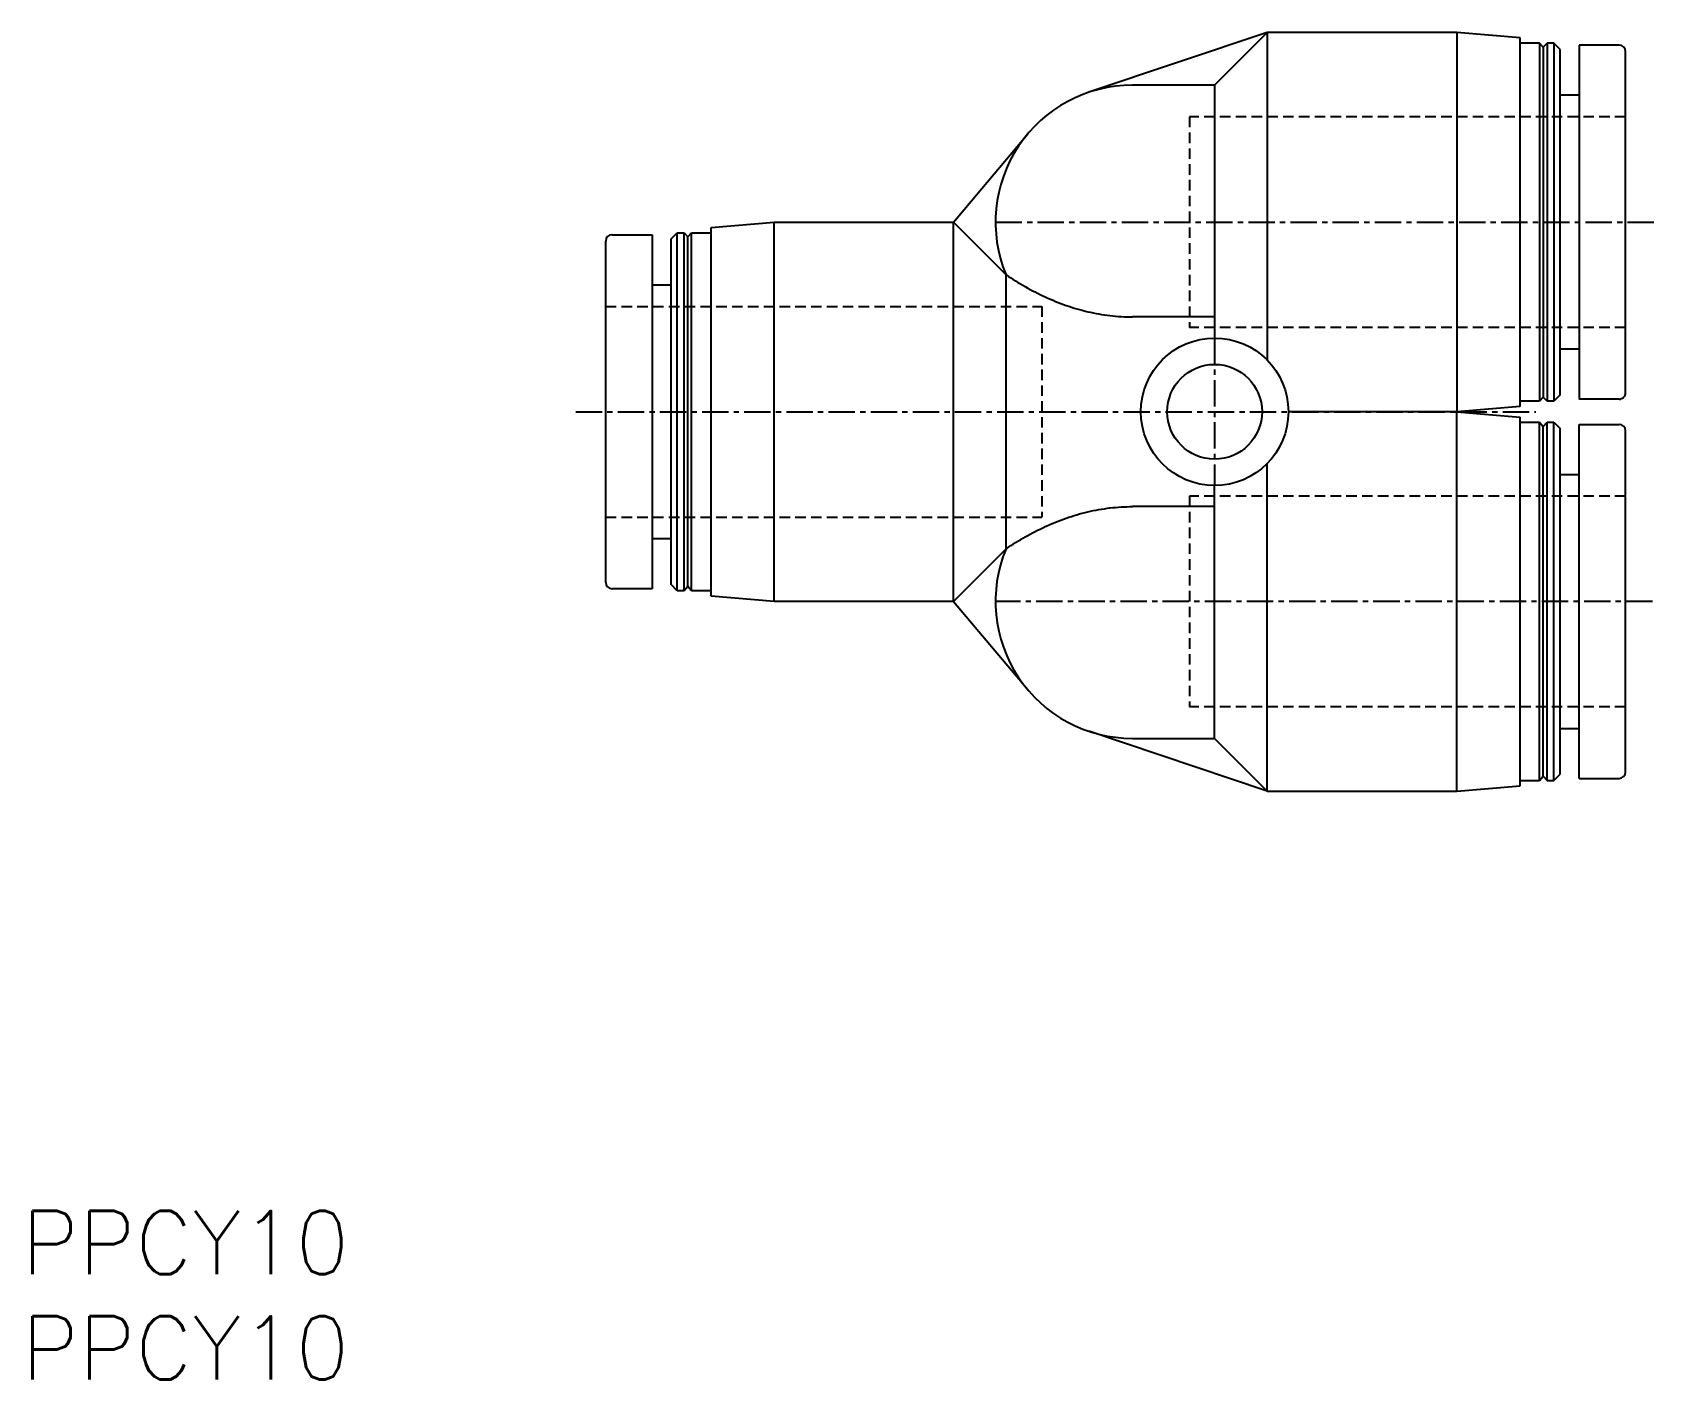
# Model space of a CAD drawing. Extents: x 0.5 to 77.6, y 0 to 63.9.
import ezdxf

# ---------------------------------------------------------------- set-up
doc = ezdxf.new("R2010")
doc.units = 0
doc.linetypes.add('CENTER', pattern=[2, 1.25, -0.25, 0.25, -0.25])
doc.linetypes.add('DASHED', pattern=[0.75, 0.5, -0.25])
doc.layers.get('0').update_dxf_attribs({"linetype": 'CONTINUOUS'})
doc.layers.add('CENTER', color=1, linetype='CENTER')
doc.styles.get("Standard").update_dxf_attribs({"font": 'txt.shx'})

# ---------------------------------------------------------------- blocks, each defined once
blk = doc.blocks.new('*U7')
at = {"color": 7, "linetype": 'CONTINUOUS'}
blk.add_text('PPCY10', height=3, dxfattribs=at).set_placement((0, 0))
blk = doc.blocks.new('*U8')
at = {"color": 7, "linetype": 'CONTINUOUS'}
blk.add_text('PPCY10', height=3, dxfattribs=at).set_placement((0, 5))

msp = doc.modelspace()

# ---------------------------------------------------------------- linework, layer by layer
at = {"color": 7, "linetype": 'CONTINUOUS'}
for p, q in [((59.118, 63.928), (50.653, 61.091)), ((59.118, 63.928), (56.618, 61.428)), ((59.118, 63.928), (59.118, 48.377)), ((68.118, 63.928), (59.118, 63.928)), ((68.118, 63.928), (68.118, 45.928)), ((71.118, 63.678), (68.118, 63.928)), ((71.118, 46.178), (71.118, 63.678)), ((72.043, 63.428), (71.118, 63.428)), ((72.043, 63.428), (72.043, 46.428)), ((72.218, 63.228), (72.043, 63.428)), ((72.393, 63.428), (72.218, 63.228)), ((72.393, 63.428), (72.393, 46.428)), ((72.718, 63.428), (72.393, 63.428)), ((72.718, 63.428), (72.718, 46.428)), ((73.018, 63.128), (72.718, 63.428)), ((73.918, 63.328), (73.918, 46.528)), ((75.818, 63.328), (73.918, 63.328)), ((72.218, 63.228), (72.218, 46.628)), ((73.018, 46.728), (73.018, 63.128)), ((76.118, 46.828), (76.118, 63.028)), ((56.618, 61.428), (52.718, 61.428)), ((56.618, 61.428), (56.618, 49.428)), ((73.918, 60.953), (73.018, 60.953)), ((44.218, 54.928), (47.748, 59.116)), ((32.718, 54.678), (35.718, 54.928)), ((35.718, 36.928), (35.718, 54.928)), ((35.718, 54.928), (44.218, 54.928)), ((44.218, 36.928), (44.218, 54.928)), ((44.218, 54.928), (46.718, 52.428)), ((27.718, 37.828), (27.718, 54.028)), ((28.018, 54.328), (29.918, 54.328)), ((29.918, 54.328), (29.918, 37.528)), ((30.818, 54.128), (31.118, 54.428)), ((30.818, 37.728), (30.818, 54.128)), ((31.118, 37.428), (31.118, 54.428)), ((31.118, 54.428), (31.443, 54.428)), ((31.443, 37.428), (31.443, 54.428)), ((31.443, 54.428), (31.618, 54.228)), ((31.618, 54.228), (31.793, 54.428)), ((31.618, 37.628), (31.618, 54.228)), ((31.793, 37.428), (31.793, 54.428)), ((31.793, 54.428), (32.718, 54.428)), ((32.718, 37.178), (32.718, 54.678)), ((29.918, 51.953), (30.818, 51.953)), ((46.718, 39.428), (46.718, 52.428)), ((56.618, 50.428), (52.718, 50.428)), ((73.918, 48.903), (73.018, 48.903)), ((72.043, 46.428), (71.118, 46.428)), ((72.218, 46.628), (72.043, 46.428)), ((72.393, 46.428), (72.218, 46.628)), ((72.718, 46.428), (72.393, 46.428)), ((73.018, 46.728), (72.718, 46.428)), ((75.818, 46.528), (73.918, 46.528)), ((68.118, 45.928), (60.118, 45.928)), ((71.118, 46.178), (68.118, 45.928)), ((68.118, 27.928), (68.118, 45.928)), ((68.118, 45.928), (71.118, 45.678)), ((71.118, 28.178), (71.118, 45.678)), ((71.118, 45.428), (72.043, 45.428)), ((72.043, 28.428), (72.043, 45.428)), ((72.043, 45.428), (72.218, 45.228)), ((72.218, 45.228), (72.393, 45.428)), ((72.218, 28.628), (72.218, 45.228)), ((72.393, 28.428), (72.393, 45.428)), ((72.393, 45.428), (72.718, 45.428)), ((72.718, 28.428), (72.718, 45.428)), ((72.718, 45.428), (73.018, 45.128)), ((73.018, 28.728), (73.018, 45.128)), ((73.918, 28.528), (73.918, 45.328)), ((73.918, 45.328), (75.818, 45.328)), ((76.118, 28.828), (76.118, 45.028)), ((59.118, 27.928), (59.118, 43.479)), ((56.618, 30.428), (56.618, 42.428)), ((73.018, 42.953), (73.918, 42.953)), ((56.618, 41.428), (52.718, 41.428)), ((30.818, 39.903), (29.918, 39.903)), ((46.718, 39.428), (44.218, 36.928)), ((29.918, 37.528), (28.018, 37.528)), ((31.118, 37.428), (30.818, 37.728)), ((31.443, 37.428), (31.118, 37.428)), ((31.618, 37.628), (31.443, 37.428)), ((31.793, 37.428), (31.618, 37.628)), ((32.718, 37.428), (31.793, 37.428)), ((35.718, 36.928), (32.718, 37.178)), ((44.218, 36.928), (35.718, 36.928)), ((44.218, 36.928), (47.748, 32.74)), ((73.018, 30.903), (73.918, 30.903)), ((59.118, 27.928), (50.653, 30.765)), ((52.718, 30.428), (56.618, 30.428)), ((59.118, 27.928), (56.618, 30.428)), ((72.043, 28.428), (72.218, 28.628)), ((72.218, 28.628), (72.393, 28.428)), ((72.718, 28.428), (73.018, 28.728)), ((59.118, 27.928), (68.118, 27.928)), ((68.118, 27.928), (71.118, 28.178)), ((71.118, 28.428), (72.043, 28.428)), ((72.393, 28.428), (72.718, 28.428)), ((73.918, 28.528), (75.818, 28.528))]:
    msp.add_line(p, q, dxfattribs=at)
at = {"color": 3, "linetype": 'DASHED'}
for p, q in [((76.118, 59.928), (55.418, 59.928)), ((55.418, 59.928), (55.418, 49.928)), ((27.718, 50.928), (48.418, 50.928)), ((48.418, 50.928), (48.418, 40.928)), ((76.118, 49.928), (55.418, 49.928)), ((55.418, 41.928), (55.418, 31.928)), ((76.118, 41.928), (55.418, 41.928)), ((27.718, 40.928), (48.418, 40.928)), ((76.118, 31.928), (55.418, 31.928))]:
    msp.add_line(p, q, dxfattribs=at)
at = {"color": 7, "linetype": 'CONTINUOUS'}
for points in [[(46.718, 52.428, 0.0207), (47.629, 51.867, 0.020192), (48.581, 51.379, 0.023887), (49.572, 50.978, 0.026368), (50.598, 50.678, 0.028207), (51.651, 50.492, 0.02952), (52.718, 50.428)], [(46.718, 52.428, 0.0207), (47.629, 51.867, 0.020192), (48.581, 51.379, 0.023887), (49.572, 50.978, 0.026368), (50.598, 50.678, 0.028207), (51.651, 50.492, 0.02952), (52.718, 50.428)], [(46.718, 39.428, -0.020699), (47.629, 39.989, -0.020189), (48.581, 40.477, -0.023889), (49.572, 40.878, -0.026368), (50.598, 41.178, -0.028208), (51.651, 41.364, -0.02952), (52.718, 41.428)], [(46.718, 39.428, -0.020699), (47.629, 39.989, -0.020189), (48.581, 40.477, -0.023889), (49.572, 40.878, -0.026368), (50.598, 41.178, -0.028208), (51.651, 41.364, -0.02952), (52.718, 41.428)]]:
    msp.add_lwpolyline(points, format="xyb", dxfattribs=at)
for radius in [3.5, 2.25]:
    msp.add_circle((56.618, 45.928), radius, dxfattribs=at)
for centre, radius, start, end in [((75.818, 63.028), 0.3, 0.00002, 90), ((52.718, 54.928), 6.5, 90.00001, 202.61989), ((28.018, 54.028), 0.3, 90, 180), ((75.818, 46.828), 0.3, 270, 0.00002), ((75.818, 45.028), 0.3, 0, 90), ((52.718, 36.928), 6.5, 157.38014, 270), ((28.018, 37.828), 0.3, 180, 270), ((75.818, 28.828), 0.3, 270, 0)]:
    msp.add_arc(centre, radius, start, end, dxfattribs=at)
msp.add_point((56.618, 42.428), dxfattribs=at)
at = {"layer": 'CENTER', "color": 1, "linetype": 'CENTER'}
for p, q in [((46.218, 54.928), (77.637, 54.928)), ((56.618, 49.428), (56.618, 42.428)), ((26.294, 45.928), (71.87, 45.928)), ((77.4, 36.928), (46.218, 36.928))]:
    msp.add_line(p, q, dxfattribs=at)

# ---------------------------------------------------------------- block references
at = {"color": 7, "linetype": 'CONTINUOUS'}
for name in ['*U8', '*U7']:
    msp.add_blockref(name, (0, 0), dxfattribs=at)

doc.saveas('drawing.dxf')
